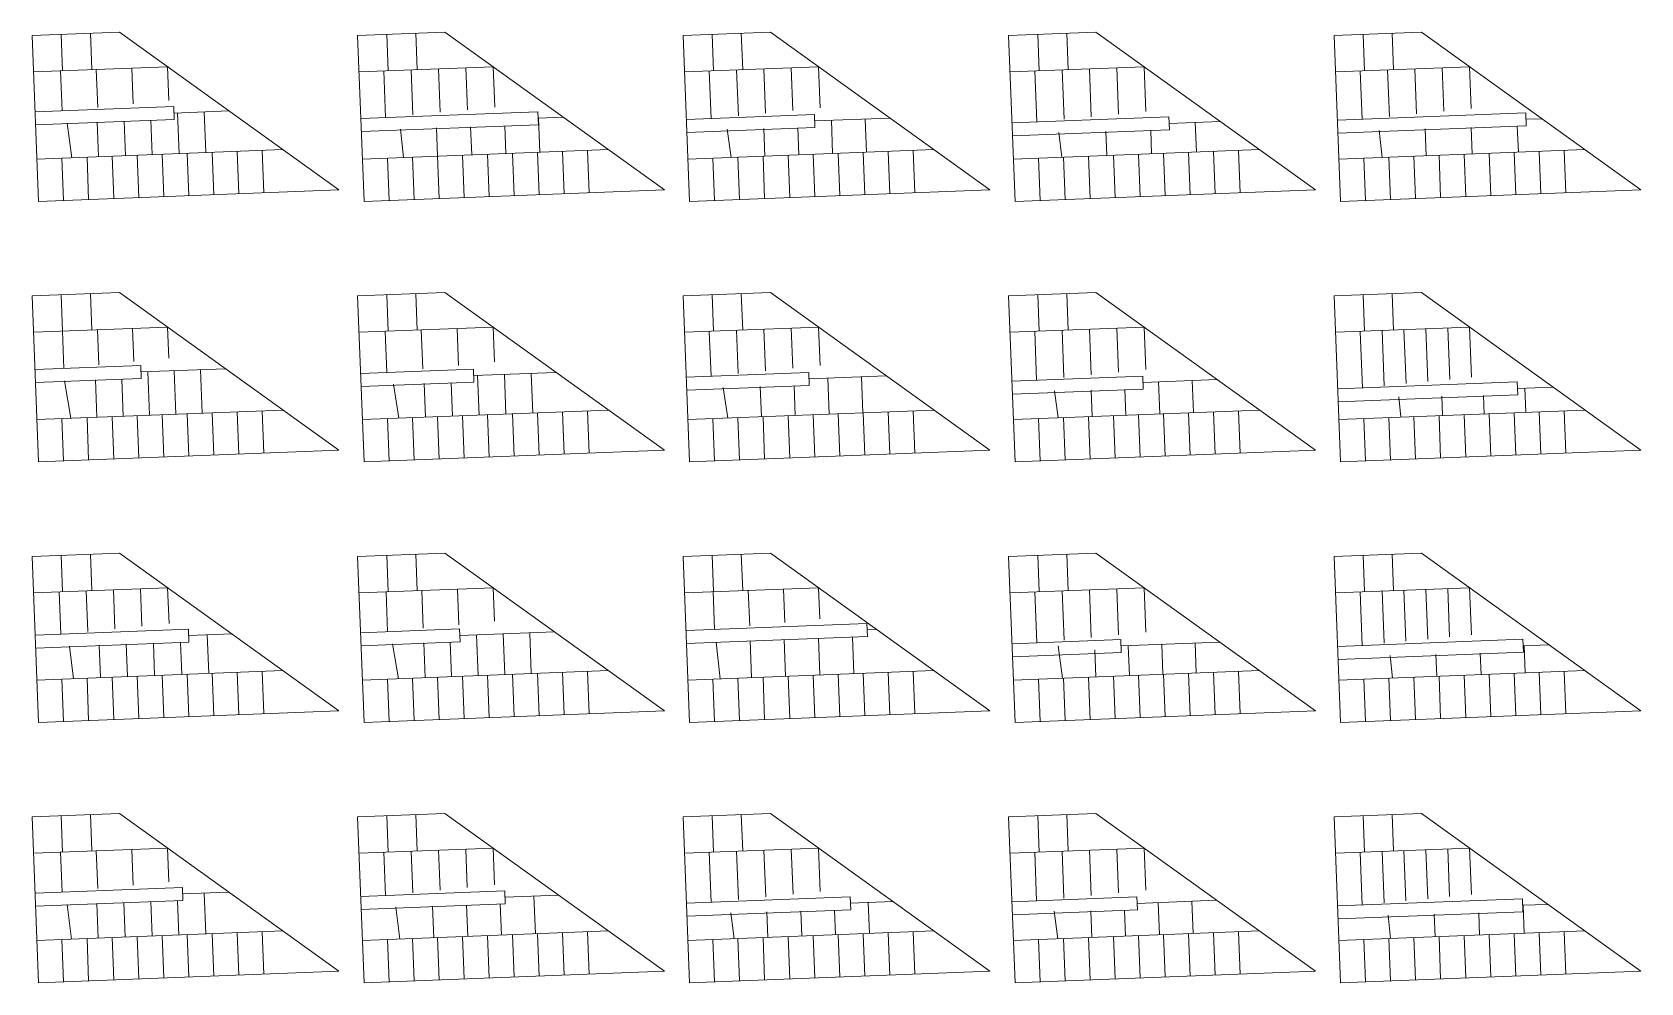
# Model space of a CAD drawing. Units: millimetres at full size, sheet at 1:500. Extents: x -90831 to 403398, y 2026 to 294028.
import ezdxf

# ---------------------------------------------------------------- set-up
doc = ezdxf.new("R2010")
doc.units = ezdxf.units.MM
doc.header["$LTSCALE"] = 500
doc.layers.add('0-0_0', color=7, linetype='Continuous', lineweight=18)

msp = doc.modelspace()

# ---------------------------------------------------------------- linework, layer by layer
at = {"layer": '0-0_0'}
for p, q in [((-81894.8, 293360.7), (-81477.8, 282185.3)), ((-72959, 293694.2), (-72541.9, 282518.8)), ((18105.2, 293360.7), (18522.2, 282185.3)), ((27041, 293694.2), (27458.1, 282518.8)), ((118105.2, 293360.7), (118522.2, 282185.3)), ((127041, 293694.2), (127458.1, 282518.8)), ((218105.2, 293360.7), (218522.2, 282185.3)), ((227041, 293694.2), (227458.1, 282518.8)), ((318105.2, 293360.7), (318522.2, 282185.3)), ((327041, 293694.2), (327458.1, 282518.8)), ((-49211.4, 283389.5), (-90397.3, 281852.5)), ((-82123.4, 282161.3), (-81646.2, 269857.3)), ((-71152.7, 282570.7), (-70701.2, 270928.8)), ((-60182.1, 282980.1), (-59756.3, 272000.4)), ((-49211.4, 283389.5), (-48811.3, 273072)), ((50788.6, 283389.5), (9602.7, 281852.5)), ((17197.4, 282135.9), (17753.7, 267792.6)), ((25595.2, 282449.3), (26132.2, 268602.8)), ((33993, 282762.7), (34510.7, 269413.1)), ((42390.8, 283076.1), (42889.2, 270223.4)), ((50788.6, 283389.5), (51267.7, 271033.6)), ((150788.6, 283389.5), (109602.7, 281852.5)), ((117197.4, 282135.9), (117764.2, 267520.9)), ((125595.2, 282449.3), (126142.7, 268331.1)), ((133993, 282762.7), (134521.3, 269141.4)), ((142390.8, 283076.1), (142899.8, 269951.6)), ((150788.6, 283389.5), (151278.3, 270761.9)), ((250788.6, 283389.5), (209602.7, 281852.5)), ((217197.4, 282135.9), (217805.8, 266448.4)), ((225595.2, 282449.3), (226184.3, 267258.7)), ((233993, 282762.7), (234562.8, 268068.9)), ((242390.8, 283076.1), (242941.4, 268879.2)), ((250788.6, 283389.5), (251319.9, 269689.5)), ((350788.6, 283389.5), (309602.7, 281852.5)), ((317197.4, 282135.9), (317772.1, 267318.1)), ((325595.2, 282449.3), (326150.6, 268128.3)), ((333993, 282762.7), (334529.1, 268938.6)), ((342390.8, 283076.1), (342907.6, 269748.8)), ((350788.6, 283389.5), (351286.1, 270559.1)), ((-89919.7, 269536.4), (-47343, 271187.6)), ((-89764.6, 265539.4), (-47188, 267190.6)), ((-53951.9, 256387.9), (-54361.7, 266954.7)), ((-47188, 267190.6), (-47343, 271187.6)), ((-47265.5, 269189.1), (-30353, 269845)), ((-45706.8, 256707.7), (-46192.4, 269230.7)), ((-37461.6, 257027.4), (-37947.3, 269550.5)), ((10159.4, 267498.1), (64565.2, 269608)), ((64720.2, 265611), (64565.2, 269608)), ((64642.7, 267609.5), (72343.7, 267908.2)), ((65156, 257128.9), (64749.4, 267613.7)), ((110169.9, 267226.3), (149510.1, 268752)), ((149665.2, 264755), (149510.1, 268752)), ((149587.6, 266753.5), (172703.2, 267650)), ((155102.8, 256739.1), (154706.8, 266952.1)), ((165505, 257142.5), (165108.9, 267355.5)), ((210211.5, 266153.9), (258397.6, 268022.6)), ((258552.6, 264025.6), (258397.6, 268022.6)), ((310177.8, 267023.5), (368064, 269268.5)), ((368219, 265271.5), (368064, 269268.5)), ((368141.5, 267270), (372971.5, 267457.3)), ((-78687.4, 255428.6), (-80104.1, 266108)), ((-70442.2, 255748.4), (-70855.8, 266412.2)), ((-62197.1, 256068.1), (-62608.8, 266683.4)), ((10314.4, 263501.1), (64720.2, 265611)), ((23277.5, 255504.8), (22291.6, 264287.6)), ((33747.1, 255910.8), (33408.8, 264634.3)), ((44216.7, 256316.9), (43881.5, 264961)), ((54686.4, 256722.9), (54354.2, 265287.7)), ((110324.9, 263229.3), (149665.2, 264755)), ((123896.5, 255528.8), (122680.3, 264192.2)), ((134298.6, 255932.2), (133969.1, 264427.7)), ((144700.7, 256335.6), (144378.5, 264644.8)), ((210366.5, 262156.9), (258552.6, 264025.6)), ((225516, 255591.6), (224582.8, 263257.5)), ((239304.7, 256126.4), (239015.5, 263583.9)), ((253093.5, 256661.1), (252812.9, 263895.9)), ((258475.1, 266024.1), (274122, 266631)), ((266882.2, 257195.9), (266527.7, 266336.4)), ((310332.8, 263026.5), (368219, 265271.5)), ((323918.8, 255529.7), (323019.4, 263870.2)), ((337484.3, 256055.8), (337164.5, 264301.5)), ((351624.8, 256604.2), (351309.6, 264732.9)), ((365765.4, 257152.6), (365454.7, 265164.3)), ((-89356.5, 255014.8), (-13785.2, 257945.6)), ((-35039.6, 244113.4), (-35543.4, 257101.8)), ((-27352.1, 244411.5), (-27855.8, 257400)), ((-19664.5, 244709.6), (-20168.2, 257698.1)), ((10643.5, 255014.8), (86214.8, 257945.6)), ((64960.4, 244113.4), (64456.6, 257101.8)), ((72647.9, 244411.5), (72144.2, 257400)), ((80335.5, 244709.6), (79831.8, 257698.1)), ((110643.5, 255014.8), (186214.8, 257945.6)), ((164960.4, 244113.4), (164456.6, 257101.8)), ((172647.9, 244411.5), (172144.2, 257400)), ((180335.5, 244709.6), (179831.8, 257698.1)), ((210643.5, 255014.8), (286214.8, 257945.6)), ((264960.4, 244113.4), (264456.6, 257101.8)), ((272647.9, 244411.5), (272144.2, 257400)), ((280335.5, 244709.6), (279831.8, 257698.1)), ((310643.5, 255014.8), (386214.8, 257945.6)), ((364960.4, 244113.4), (364456.6, 257101.8)), ((372647.9, 244411.5), (372144.2, 257400)), ((380335.5, 244709.6), (379831.8, 257698.1)), ((-81165.2, 242324.5), (-81668.9, 255313)), ((-73477.6, 242622.7), (-73981.3, 255611.1)), ((-65790, 242920.8), (-66293.7, 255909.3)), ((-58102.4, 243218.9), (-58606.1, 256207.4)), ((-50414.8, 243517.1), (-50918.5, 256505.5)), ((-42727.2, 243815.2), (-43230.9, 256803.7)), ((18834.8, 242324.5), (18331.1, 255313)), ((26522.4, 242622.7), (26018.7, 255611.1)), ((34210, 242920.8), (33706.3, 255909.3)), ((41897.6, 243218.9), (41393.9, 256207.4)), ((49585.2, 243517.1), (49081.5, 256505.5)), ((57272.8, 243815.2), (56769.1, 256803.7)), ((118834.8, 242324.5), (118331.1, 255313)), ((126522.4, 242622.7), (126018.7, 255611.1)), ((134210, 242920.8), (133706.3, 255909.3)), ((141897.6, 243218.9), (141393.9, 256207.4)), ((149585.2, 243517.1), (149081.5, 256505.5)), ((157272.8, 243815.2), (156769.1, 256803.7)), ((218834.8, 242324.5), (218331.1, 255313)), ((226522.4, 242622.7), (226018.7, 255611.1)), ((234210, 242920.8), (233706.3, 255909.3)), ((241897.6, 243218.9), (241393.9, 256207.4)), ((249585.2, 243517.1), (249081.5, 256505.5)), ((257272.8, 243815.2), (256769.1, 256803.7)), ((318834.8, 242324.5), (318331.1, 255313)), ((326522.4, 242622.7), (326018.7, 255611.1)), ((334210, 242920.8), (333706.3, 255909.3)), ((341897.6, 243218.9), (341393.9, 256207.4)), ((349585.2, 243517.1), (349081.5, 256505.5)), ((357272.8, 243815.2), (356769.1, 256803.7)), ((-81894.8, 213360.7), (-81477.8, 202185.3)), ((-72959, 213694.2), (-72541.9, 202518.8)), ((18105.2, 213360.7), (18522.2, 202185.3)), ((27041, 213694.2), (27458.1, 202518.8)), ((118105.2, 213360.7), (118522.2, 202185.3)), ((127041, 213694.2), (127458.1, 202518.8)), ((218105.2, 213360.7), (218522.2, 202185.3)), ((227041, 213694.2), (227458.1, 202518.8)), ((318105.2, 213360.7), (318522.2, 202185.3)), ((327041, 213694.2), (327458.1, 202518.8)), ((-49211.4, 203389.5), (-90397.3, 201852.5)), ((-59976.2, 202987.8), (-59583.6, 192863.1)), ((-49211.4, 203389.5), (-48844.5, 193926.7)), ((50788.6, 203389.5), (9602.7, 201852.5)), ((39745.2, 202977.4), (40183.9, 191664.2)), ((50788.6, 203389.5), (51201.6, 192738.6)), ((150788.6, 203389.5), (109602.7, 201852.5)), ((133993, 202762.7), (134487.9, 190000.4)), ((142390.8, 203076.1), (142866.5, 190810.6)), ((150788.6, 203389.5), (151245, 191620.9)), ((250788.6, 203389.5), (209602.7, 201852.5)), ((233993, 202762.7), (234535.8, 188767.3)), ((242390.8, 203076.1), (242914.3, 189577.6)), ((250788.6, 203389.5), (251292.8, 190387.8)), ((350788.6, 203389.5), (309602.7, 201852.5)), ((330633.9, 202637.4), (331276.6, 186065)), ((337352.1, 202888.1), (337979.4, 186713.2)), ((344070.3, 203138.8), (344682.2, 187361.4)), ((350788.6, 203389.5), (351385, 188009.6)), ((-81505.8, 202184.3), (-81061.8, 190735.9)), ((-70741, 202586), (-70322.7, 191799.5)), ((17658.4, 202153.1), (18148.5, 189515.4)), ((28701.8, 202565.3), (29166.2, 190589.8)), ((117197.4, 202135.9), (117730.9, 188379.8)), ((125595.2, 202449.3), (126109.4, 189190.1)), ((217197.4, 202135.9), (217778.7, 187146.8)), ((225595.2, 202449.3), (226157.3, 187957)), ((317197.4, 202135.9), (317871, 184768.5)), ((323915.7, 202386.6), (324573.8, 185416.8)), ((-89952.8, 190391.1), (-57497.1, 191649.8)), ((-57342.1, 187652.8), (-57497.1, 191649.8)), ((-57419.6, 189651.3), (-31483.7, 190657.1)), ((-54736.9, 176357.4), (-55255.7, 189735.2)), ((-46648.1, 176671.2), (-47166.9, 190048.9)), ((-38559.2, 176984.9), (-39078, 190362.6)), ((10093.3, 189203), (44748.7, 190547)), ((44903.7, 186550), (44748.7, 190547)), ((44826.2, 188548.5), (70088, 189528.2)), ((46508.4, 176405.7), (46035.6, 188595.4)), ((54737.4, 176724.9), (54264.7, 188914.6)), ((62966.5, 177044), (62493.7, 189233.7)), ((110136.6, 188085.3), (147739.8, 189543.6)), ((147894.9, 185546.6), (147739.8, 189543.6)), ((147817.3, 187545.1), (171566.8, 188466.2)), ((164401.9, 177099.7), (163972.5, 188171.7)), ((210184.4, 186852.2), (250377.8, 188411)), ((250532.8, 184414), (250377.8, 188411)), ((-89797.8, 186394.1), (-57342.1, 187652.8)), ((-79003.5, 175416.3), (-80864, 186905.5)), ((-70914.6, 175730), (-71359.8, 187207.4)), ((-62825.8, 176043.7), (-63268.7, 187464.5)), ((10248.3, 185206), (44903.7, 186550)), ((21821.3, 175448.3), (20215.7, 185866.3)), ((30050.3, 175767.5), (29648.5, 186127.5)), ((38279.3, 176086.6), (37881.1, 186355.6)), ((110291.6, 184088.3), (147894.9, 185546.6)), ((122847.5, 175488.1), (121481.4, 184904.5)), ((133236.1, 175891), (132875.8, 185181.5)), ((143624.7, 176293.9), (143270.2, 185434.2)), ((154013.3, 176696.8), (153583.9, 187768.8)), ((210339.5, 182855.3), (250532.8, 184414)), ((224435.4, 175549.7), (223282.6, 183889.1)), ((234822.9, 175952.6), (234506.7, 184105.3)), ((245210.4, 176355.4), (244902, 184305.6)), ((250455.3, 186412.5), (273198.1, 187294.5)), ((255597.9, 176758.3), (255216.3, 186597.2)), ((265985.4, 177161.1), (265603.8, 187000)), ((310276.7, 184474), (365418.6, 186612.5)), ((365573.6, 182615.5), (365418.6, 186612.5)), ((365496.1, 184614), (376344.4, 185034.7)), ((368040.8, 177240.8), (367751.5, 184701.5)), ((-89356.5, 175014.8), (-13785.2, 177945.6)), ((10643.5, 175014.8), (86214.8, 177945.6)), ((110643.5, 175014.8), (186214.8, 177945.6)), ((210643.5, 175014.8), (286214.8, 177945.6)), ((310431.7, 180477), (365573.6, 182615.5)), ((310643.5, 175014.8), (386214.8, 177945.6)), ((329712.3, 175754.4), (329018, 181994.6)), ((342488.5, 176249.8), (342257, 182219.5)), ((355264.6, 176745.3), (355043.9, 182436.7)), ((-81165.2, 162324.5), (-81668.9, 175313)), ((-73477.6, 162622.7), (-73981.3, 175611.1)), ((-65790, 162920.8), (-66293.7, 175909.3)), ((-58102.4, 163218.9), (-58606.1, 176207.4)), ((-50414.8, 163517.1), (-50918.5, 176505.5)), ((-42727.2, 163815.2), (-43230.9, 176803.7)), ((-35039.6, 164113.4), (-35543.4, 177101.8)), ((-27352.1, 164411.5), (-27855.8, 177400)), ((-19664.5, 164709.6), (-20168.2, 177698.1)), ((18834.8, 162324.5), (18331.1, 175313)), ((26522.4, 162622.7), (26018.7, 175611.1)), ((34210, 162920.8), (33706.3, 175909.3)), ((41897.6, 163218.9), (41393.9, 176207.4)), ((49585.2, 163517.1), (49081.5, 176505.5)), ((57272.8, 163815.2), (56769.1, 176803.7)), ((64960.4, 164113.4), (64456.6, 177101.8)), ((72647.9, 164411.5), (72144.2, 177400)), ((80335.5, 164709.6), (79831.8, 177698.1)), ((118834.8, 162324.5), (118331.1, 175313)), ((126522.4, 162622.7), (126018.7, 175611.1)), ((134210, 162920.8), (133706.3, 175909.3)), ((141897.6, 163218.9), (141393.9, 176207.4)), ((149585.2, 163517.1), (149081.5, 176505.5)), ((157272.8, 163815.2), (156769.1, 176803.7)), ((164960.4, 164113.4), (164456.6, 177101.8)), ((172647.9, 164411.5), (172144.2, 177400)), ((180335.5, 164709.6), (179831.8, 177698.1)), ((218834.8, 162324.5), (218331.1, 175313)), ((226522.4, 162622.7), (226018.7, 175611.1)), ((234210, 162920.8), (233706.3, 175909.3)), ((241897.6, 163218.9), (241393.9, 176207.4)), ((249585.2, 163517.1), (249081.5, 176505.5)), ((257272.8, 163815.2), (256769.1, 176803.7)), ((264960.4, 164113.4), (264456.6, 177101.8)), ((272647.9, 164411.5), (272144.2, 177400)), ((280335.5, 164709.6), (279831.8, 177698.1)), ((318834.8, 162324.5), (318331.1, 175313)), ((326522.4, 162622.7), (326018.7, 175611.1)), ((334210, 162920.8), (333706.3, 175909.3)), ((341897.6, 163218.9), (341393.9, 176207.4)), ((349585.2, 163517.1), (349081.5, 176505.5)), ((357272.8, 163815.2), (356769.1, 176803.7)), ((364960.4, 164113.4), (364456.6, 177101.8)), ((372647.9, 164411.5), (372144.2, 177400)), ((380335.5, 164709.6), (379831.8, 177698.1)), ((-72959, 133694.2), (-72541.9, 122518.8)), ((27041, 133694.2), (27458.1, 122518.8)), ((127041, 133694.2), (127458.1, 122518.8)), ((227041, 133694.2), (227458.1, 122518.8)), ((327041, 133694.2), (327458.1, 122518.8)), ((-81894.8, 133360.7), (-81477.8, 122185.3)), ((18105.2, 133360.7), (18522.2, 122185.3)), ((118105.2, 133360.7), (118522.2, 122185.3)), ((218105.2, 133360.7), (218522.2, 122185.3)), ((318105.2, 133360.7), (318522.2, 122185.3)), ((-49211.4, 123389.5), (-90397.3, 121852.5)), ((-82564.2, 122144.8), (-82060.1, 109147.7)), ((-74226, 122456), (-73741.2, 109955.7)), ((-65887.8, 122767.2), (-65422.3, 110763.6)), ((-57549.6, 123078.4), (-57103.4, 111571.6)), ((-49211.4, 123389.5), (-48784.5, 112379.5)), ((50788.6, 123389.5), (9602.7, 121852.5)), ((17882.6, 122161.5), (18359.4, 109866.4)), ((28851.3, 122570.8), (29302.4, 110937.9)), ((39819.9, 122980.2), (40245.4, 112009.4)), ((50788.6, 123389.5), (51188.3, 113080.9)), ((150788.6, 123389.5), (109602.7, 121852.5)), ((118383.2, 122180.2), (118832.8, 110586.9)), ((129185, 122583.3), (129609, 111651.9)), ((139986.8, 122986.4), (140385.1, 112716.9)), ((150788.6, 123389.5), (151161.2, 113781.9)), ((250788.6, 123389.5), (209602.7, 121852.5)), ((217197.4, 122135.9), (217804.2, 106489.1)), ((225595.2, 122449.3), (226182.8, 107299.4)), ((233993, 122762.7), (234561.3, 108109.6)), ((242390.8, 123076.1), (242939.8, 108919.9)), ((250788.6, 123389.5), (251318.3, 109730.2)), ((350788.6, 123389.5), (309602.7, 121852.5)), ((317197.4, 122135.9), (317836.3, 105661.8)), ((323915.7, 122386.6), (324539.1, 106310)), ((330633.9, 122637.4), (331241.9, 106958.2)), ((337352.1, 122888.1), (337944.8, 107606.4)), ((344070.3, 123138.8), (344647.6, 108254.6)), ((350788.6, 123389.5), (351350.4, 108902.8)), ((-89892.8, 108843.9), (-42829.3, 110669.2)), ((-42674.3, 106672.2), (-42829.3, 110669.2)), ((-42751.8, 108670.7), (-29436.9, 109187)), ((-36572.4, 97061.9), (-37031.2, 108892.5)), ((10080, 109545.3), (40504.7, 110725.2)), ((40659.7, 106728.2), (40504.7, 110725.2)), ((40582.2, 108726.7), (69635.2, 109853.5)), ((46198.1, 96393.7), (45712, 108925.7)), ((54362.5, 96710.3), (53876.5, 109242.3)), ((62526.9, 97027), (62040.9, 109558.9)), ((110052.8, 110246.3), (165609.4, 112400.9)), ((165764.4, 108403.9), (165609.4, 112400.9)), ((165686.9, 110402.4), (168707.7, 110519.6)), ((-89737.8, 104846.9), (-42674.3, 106672.2)), ((-78157, 95449.2), (-79398, 105481.1)), ((-69840.1, 95771.7), (-70228.2, 105778.5)), ((-61523.1, 96094.3), (-61909.2, 106048.3)), ((-53206.2, 96416.8), (-53590.2, 106318.1)), ((-44889.3, 96739.4), (-45271.2, 106587.9)), ((10235, 105548.3), (40659.7, 106728.2)), ((21704.7, 95443.8), (19876, 106191.1)), ((29869.2, 95760.4), (29455.1, 106438.7)), ((38033.6, 96077.1), (37623.6, 106649.8)), ((110207.8, 106249.4), (165764.4, 108403.9)), ((120517.6, 95397.8), (119265.5, 106705.9)), ((130185.6, 95772.7), (129746.9, 107086.1)), ((140666, 96179.2), (140228.2, 107466.2)), ((151146.3, 96585.6), (150709.6, 107846.4)), ((161626.6, 96992.1), (161191, 108226.6)), ((210210, 106194.6), (243628.3, 107490.6)), ((225723.1, 95599.7), (224390.6, 105521.5)), ((235999.8, 95998.2), (235676.2, 104341.4)), ((243783.4, 103493.6), (243628.3, 107490.6)), ((243705.8, 105492.1), (274068.2, 106669.6)), ((246276.5, 96396.8), (245920.4, 105578)), ((256553.2, 96795.3), (256197.2, 105976.6)), ((266829.9, 97193.9), (266473.9, 106375.1)), ((310242, 105367.2), (367172.3, 107575.1)), ((367327.3, 103578.1), (367172.3, 107575.1)), ((367249.8, 105576.6), (375162.7, 105883.5)), ((367892.4, 97235.1), (367568.4, 105589)), ((210365, 102197.6), (243783.4, 103493.6)), ((310397, 101370.3), (367327.3, 103578.1)), ((327133.6, 95654.4), (326378.9, 102578.9)), ((340719.9, 96181.3), (340458.4, 102922.5)), ((354306.1, 96708.2), (354052.3, 103254.2)), ((-89356.5, 95014.8), (-13785.2, 97945.6)), ((-81165.2, 82324.5), (-81668.9, 95313)), ((-73477.6, 82622.7), (-73981.3, 95611.1)), ((-65790, 82920.8), (-66293.7, 95909.3)), ((-58102.4, 83218.9), (-58606.1, 96207.4)), ((-50414.8, 83517.1), (-50918.5, 96505.5)), ((-42727.2, 83815.2), (-43230.9, 96803.7)), ((-35039.6, 84113.4), (-35543.4, 97101.8)), ((-27352.1, 84411.5), (-27855.8, 97400)), ((-19664.5, 84709.6), (-20168.2, 97698.1)), ((10643.5, 95014.8), (86214.8, 97945.6)), ((18834.8, 82324.5), (18331.1, 95313)), ((26522.4, 82622.7), (26018.7, 95611.1)), ((34210, 82920.8), (33706.3, 95909.3)), ((41897.6, 83218.9), (41393.9, 96207.4)), ((49585.2, 83517.1), (49081.5, 96505.5)), ((57272.8, 83815.2), (56769.1, 96803.7)), ((64960.4, 84113.4), (64456.6, 97101.8)), ((72647.9, 84411.5), (72144.2, 97400)), ((80335.5, 84709.6), (79831.8, 97698.1)), ((110643.5, 95014.8), (186214.8, 97945.6)), ((118834.8, 82324.5), (118331.1, 95313)), ((126522.4, 82622.7), (126018.7, 95611.1)), ((134210, 82920.8), (133706.3, 95909.3)), ((141897.6, 83218.9), (141393.9, 96207.4)), ((149585.2, 83517.1), (149081.5, 96505.5)), ((157272.8, 83815.2), (156769.1, 96803.7)), ((164960.4, 84113.4), (164456.6, 97101.8)), ((172647.9, 84411.5), (172144.2, 97400)), ((180335.5, 84709.6), (179831.8, 97698.1)), ((210643.5, 95014.8), (286214.8, 97945.6)), ((218834.8, 82324.5), (218331.1, 95313)), ((226522.4, 82622.7), (226018.7, 95611.1)), ((234210, 82920.8), (233706.3, 95909.3)), ((241897.6, 83218.9), (241393.9, 96207.4)), ((249585.2, 83517.1), (249081.5, 96505.5)), ((257272.8, 83815.2), (256769.1, 96803.7)), ((264960.4, 84113.4), (264456.6, 97101.8)), ((272647.9, 84411.5), (272144.2, 97400)), ((280335.5, 84709.6), (279831.8, 97698.1)), ((310643.5, 95014.8), (386214.8, 97945.6)), ((318834.8, 82324.5), (318331.1, 95313)), ((326522.4, 82622.7), (326018.7, 95611.1)), ((334210, 82920.8), (333706.3, 95909.3)), ((341897.6, 83218.9), (341393.9, 96207.4)), ((349585.2, 83517.1), (349081.5, 96505.5)), ((357272.8, 83815.2), (356769.1, 96803.7)), ((364960.4, 84113.4), (364456.6, 97101.8)), ((372647.9, 84411.5), (372144.2, 97400)), ((380335.5, 84709.6), (379831.8, 97698.1)), ((-81894.8, 53360.7), (-81477.8, 42185.3)), ((-72959, 53694.2), (-72541.9, 42518.8)), ((18105.2, 53360.7), (18522.2, 42185.3)), ((27041, 53694.2), (27458.1, 42518.8)), ((118105.2, 53360.7), (118522.2, 42185.3)), ((127041, 53694.2), (127458.1, 42518.8)), ((218105.2, 53360.7), (218522.2, 42185.3)), ((227041, 53694.2), (227458.1, 42518.8)), ((318105.2, 53360.7), (318522.2, 42185.3)), ((327041, 53694.2), (327458.1, 42518.8)), ((-49211.4, 43389.5), (-90397.3, 41852.5)), ((-82111.2, 42161.7), (-81634.7, 29875.8)), ((-71144.6, 42571), (-70693.8, 30947.2)), ((-60178, 42980.3), (-59752.9, 32018.6)), ((-49211.4, 43389.5), (-48812, 33090)), ((50788.6, 43389.5), (9602.7, 41852.5)), ((17197.4, 42135.9), (17712, 28867.3)), ((25595.2, 42449.3), (26090.5, 29677.6)), ((33993, 42762.7), (34469, 30487.9)), ((42390.8, 43076.1), (42847.6, 31298.1)), ((50788.6, 43389.5), (51226.1, 32108.4)), ((150788.6, 43389.5), (109602.7, 41852.5)), ((117197.4, 42135.9), (117791.4, 26820.7)), ((125595.2, 42449.3), (126169.9, 27630.9)), ((133993, 42762.7), (134548.4, 28441.2)), ((142390.8, 43076.1), (142926.9, 29251.5)), ((150788.6, 43389.5), (151305.4, 30061.7)), ((250788.6, 43389.5), (209602.7, 41852.5)), ((217197.4, 42135.9), (217774.9, 27244.6)), ((225595.2, 42449.3), (226153.5, 28054.9)), ((233993, 42762.7), (234532, 28865.2)), ((242390.8, 43076.1), (242910.5, 29675.4)), ((250788.6, 43389.5), (251289, 30485.7)), ((350788.6, 43389.5), (309602.7, 41852.5)), ((317197.4, 42135.9), (317826.2, 25922.4)), ((323915.7, 42386.6), (324529, 26570.6)), ((330633.9, 42637.4), (331231.8, 27218.8)), ((337352.1, 42888.1), (337934.7, 27867.1)), ((344070.3, 43138.8), (344637.5, 28515.3)), ((350788.6, 43389.5), (351340.3, 29163.5)), ((-89920.4, 29554.4), (-44684, 31308.8)), ((-44529, 27311.8), (-44684, 31308.8)), ((-44606.5, 29310.3), (-30376.9, 29862.1)), ((10117.7, 28572.8), (54354.3, 30288.4)), ((54509.3, 26291.4), (54354.3, 30288.4)), ((-89765.3, 25557.4), (-44529, 27311.8)), ((-78761.1, 15425.7), (-80119.8, 26112.8)), ((-70505.8, 15745.9), (-70919.9, 26422.7)), ((-62250.6, 16066.1), (-62663, 26700.9)), ((-53995.3, 16386.2), (-54406.1, 26979)), ((-45740.1, 16706.4), (-46149.2, 27257.2)), ((-37484.8, 17026.5), (-37971.2, 29567.6)), ((10272.7, 24575.8), (54509.3, 26291.4)), ((22167.8, 15461.8), (20902.2, 25262.3)), ((32569.8, 15865.2), (32191.9, 25608)), ((42971.8, 16268.6), (42597.2, 25926.6)), ((53373.8, 16672), (53002.5, 26245.3)), ((54431.8, 28289.9), (70921.8, 28929.4)), ((63775.8, 17075.4), (63327.5, 28634.9)), ((110197.1, 26526.2), (160509.7, 28477.4)), ((160664.7, 24480.4), (160509.7, 28477.4)), ((160587.2, 26478.9), (173629.5, 26984.7)), ((166404.1, 17177.3), (166035.2, 26690.2)), ((210180.7, 26950.1), (248568.6, 28438.9)), ((248723.7, 24441.9), (248568.6, 28438.9)), ((248646.2, 26440.4), (273068.6, 27387.5)), ((255475.6, 16753.5), (255090.2, 26690.3)), ((265859.7, 17156.2), (265474.3, 27093)), ((310231.9, 25627.9), (366995.1, 27829.3)), ((367150.1, 23832.3), (366995.1, 27829.3)), ((367072.6, 25830.8), (374817.9, 26131.2)), ((367557.7, 17222.1), (367223.6, 25836.6)), ((110352.1, 22529.2), (160664.7, 24480.4)), ((124810.1, 15564.2), (123869, 23523.9)), ((135208.6, 15967.5), (134904.4, 23810.7)), ((145607.1, 16370.8), (145308.1, 24081.2)), ((156005.6, 16774.1), (155711.7, 24351.6)), ((210335.7, 22953.1), (248723.7, 24441.9)), ((224323.3, 15545.4), (223116.8, 23988.8)), ((234707.4, 15948.1), (234387.9, 24188.2)), ((245091.5, 16350.8), (244780.4, 24372.1)), ((310386.9, 21630.9), (367150.1, 23832.3)), ((326520.4, 15630.6), (325740.5, 22772.7)), ((340199.5, 16161.1), (339929, 23135.8)), ((353878.6, 16691.6), (353615.1, 23486)), ((-89356.5, 15014.8), (-13785.2, 17945.6)), ((-81165.2, 2324.5), (-81668.9, 15313)), ((-73477.6, 2622.7), (-73981.3, 15611.1)), ((-65790, 2920.8), (-66293.7, 15909.3)), ((-58102.4, 3218.9), (-58606.1, 16207.4)), ((-50414.8, 3517.1), (-50918.5, 16505.5)), ((-42727.2, 3815.2), (-43230.9, 16803.7)), ((-35039.6, 4113.4), (-35543.4, 17101.8)), ((-27352.1, 4411.5), (-27855.8, 17400)), ((-19664.5, 4709.6), (-20168.2, 17698.1)), ((10643.5, 15014.8), (86214.8, 17945.6)), ((18834.8, 2324.5), (18331.1, 15313)), ((26522.4, 2622.7), (26018.7, 15611.1)), ((34210, 2920.8), (33706.3, 15909.3)), ((41897.6, 3218.9), (41393.9, 16207.4)), ((49585.2, 3517.1), (49081.5, 16505.5)), ((57272.8, 3815.2), (56769.1, 16803.7)), ((64960.4, 4113.4), (64456.6, 17101.8)), ((72647.9, 4411.5), (72144.2, 17400)), ((80335.5, 4709.6), (79831.8, 17698.1)), ((110643.5, 15014.8), (186214.8, 17945.6)), ((118834.8, 2324.5), (118331.1, 15313)), ((126522.4, 2622.7), (126018.7, 15611.1)), ((134210, 2920.8), (133706.3, 15909.3)), ((141897.6, 3218.9), (141393.9, 16207.4)), ((149585.2, 3517.1), (149081.5, 16505.5)), ((157272.8, 3815.2), (156769.1, 16803.7)), ((164960.4, 4113.4), (164456.6, 17101.8)), ((172647.9, 4411.5), (172144.2, 17400)), ((180335.5, 4709.6), (179831.8, 17698.1)), ((210643.5, 15014.8), (286214.8, 17945.6)), ((218834.8, 2324.5), (218331.1, 15313)), ((226522.4, 2622.7), (226018.7, 15611.1)), ((234210, 2920.8), (233706.3, 15909.3)), ((241897.6, 3218.9), (241393.9, 16207.4)), ((249585.2, 3517.1), (249081.5, 16505.5)), ((257272.8, 3815.2), (256769.1, 16803.7)), ((264960.4, 4113.4), (264456.6, 17101.8)), ((272647.9, 4411.5), (272144.2, 17400)), ((280335.5, 4709.6), (279831.8, 17698.1)), ((310643.5, 15014.8), (386214.8, 17945.6)), ((318834.8, 2324.5), (318331.1, 15313)), ((326522.4, 2622.7), (326018.7, 15611.1)), ((334210, 2920.8), (333706.3, 15909.3)), ((341897.6, 3218.9), (341393.9, 16207.4)), ((349585.2, 3517.1), (349081.5, 16505.5)), ((357272.8, 3815.2), (356769.1, 16803.7)), ((364960.4, 4113.4), (364456.6, 17101.8)), ((372647.9, 4411.5), (372144.2, 17400)), ((380335.5, 4709.6), (379831.8, 17698.1))]:
    msp.add_line(p, q, dxfattribs=at)
for points in [[(-64023.2, 294027.7), (-90830.7, 293027.2), (-88852.8, 242026.4), (3398.3, 245604.1)], [(35976.8, 294027.7), (9169.3, 293027.2), (11147.2, 242026.4), (103398.3, 245604.1)], [(135976.8, 294027.7), (109169.3, 293027.2), (111147.2, 242026.4), (203398.3, 245604.1)], [(235976.8, 294027.7), (209169.3, 293027.2), (211147.2, 242026.4), (303398.3, 245604.1)], [(335976.8, 294027.7), (309169.3, 293027.2), (311147.2, 242026.4), (403398.3, 245604.1)], [(-64023.2, 214027.7), (-90830.7, 213027.2), (-88852.8, 162026.4), (3398.3, 165604.1)], [(35976.8, 214027.7), (9169.3, 213027.2), (11147.2, 162026.4), (103398.3, 165604.1)], [(135976.8, 214027.7), (109169.3, 213027.2), (111147.2, 162026.4), (203398.3, 165604.1)], [(235976.8, 214027.7), (209169.3, 213027.2), (211147.2, 162026.4), (303398.3, 165604.1)], [(335976.8, 214027.7), (309169.3, 213027.2), (311147.2, 162026.4), (403398.3, 165604.1)], [(-64023.2, 134027.7), (-90830.7, 133027.2), (-88852.8, 82026.4), (3398.3, 85604.1)], [(35976.8, 134027.7), (9169.3, 133027.2), (11147.2, 82026.4), (103398.3, 85604.1)], [(135976.8, 134027.7), (109169.3, 133027.2), (111147.2, 82026.4), (203398.3, 85604.1)], [(235976.8, 134027.7), (209169.3, 133027.2), (211147.2, 82026.4), (303398.3, 85604.1)], [(335976.8, 134027.7), (309169.3, 133027.2), (311147.2, 82026.4), (403398.3, 85604.1)], [(-64023.2, 54027.7), (-90830.7, 53027.2), (-88852.8, 2026.4), (3398.3, 5604.1)], [(35976.8, 54027.7), (9169.3, 53027.2), (11147.2, 2026.4), (103398.3, 5604.1)], [(135976.8, 54027.7), (109169.3, 53027.2), (111147.2, 2026.4), (203398.3, 5604.1)], [(235976.8, 54027.7), (209169.3, 53027.2), (211147.2, 2026.4), (303398.3, 5604.1)], [(335976.8, 54027.7), (309169.3, 53027.2), (311147.2, 2026.4), (403398.3, 5604.1)]]:
    msp.add_lwpolyline(points, close=True, dxfattribs=at)

doc.saveas('drawing.dxf')
